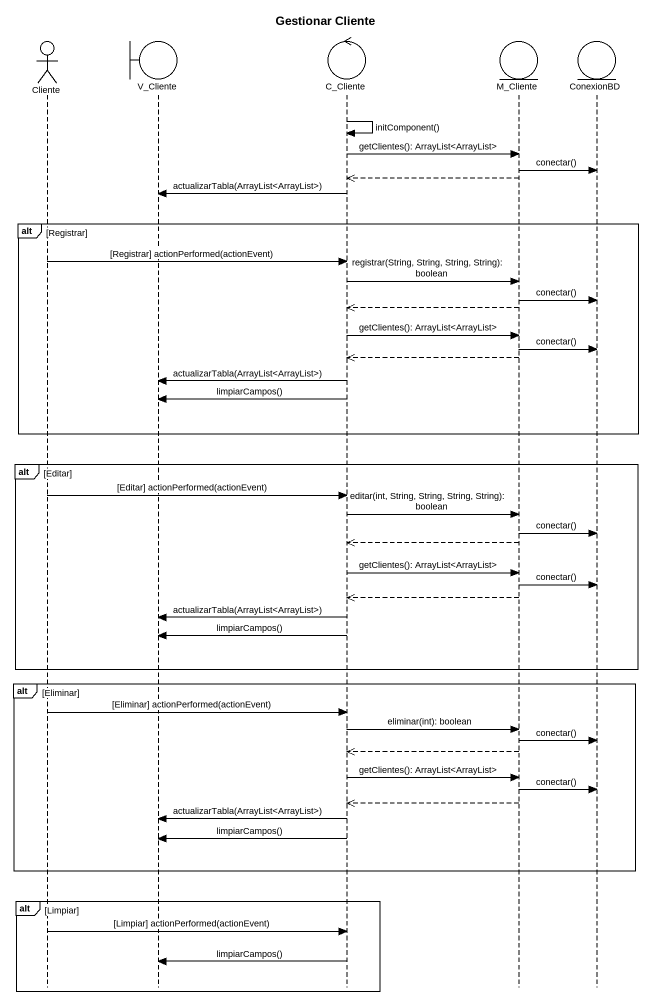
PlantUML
@startuml
title Gestionar Cliente
hide footbox
actor Cliente
boundary V_Cliente
control C_Cliente
entity M_Cliente
entity ConexionBD

C_Cliente -> C_Cliente : initComponent()
C_Cliente -> M_Cliente : getClientes(): ArrayList<ArrayList>
M_Cliente -> ConexionBD : conectar()
M_Cliente -->> C_Cliente
C_Cliente -> V_Cliente : actualizarTabla(ArrayList<ArrayList>)
alt Registrar
  Cliente -> C_Cliente : [Registrar] actionPerformed(actionEvent)
  C_Cliente -> M_Cliente : registrar(String, String, String, String): boolean
  M_Cliente -> ConexionBD : conectar()
  M_Cliente -->> C_Cliente
  C_Cliente -> M_Cliente : getClientes(): ArrayList<ArrayList>
  M_Cliente -> ConexionBD : conectar()
  M_Cliente -->> C_Cliente
  C_Cliente -> V_Cliente : actualizarTabla(ArrayList<ArrayList>)
  C_Cliente -> V_Cliente : limpiarCampos()
end
alt Editar
  Cliente -> C_Cliente : [Editar] actionPerformed(actionEvent)
  C_Cliente -> M_Cliente : editar(int, String, String, String, String): boolean
  M_Cliente -> ConexionBD : conectar()
  M_Cliente -->> C_Cliente
  C_Cliente -> M_Cliente : getClientes(): ArrayList<ArrayList>
  M_Cliente -> ConexionBD : conectar()
  M_Cliente -->> C_Cliente
  C_Cliente -> V_Cliente : actualizarTabla(ArrayList<ArrayList>)
  C_Cliente -> V_Cliente : limpiarCampos()
end
alt Eliminar
  Cliente -> C_Cliente : [Eliminar] actionPerformed(actionEvent)
  C_Cliente -> M_Cliente : eliminar(int): boolean
  M_Cliente -> ConexionBD : conectar()
  M_Cliente -->> C_Cliente
  C_Cliente -> M_Cliente : getClientes(): ArrayList<ArrayList>
  M_Cliente -> ConexionBD : conectar()
  M_Cliente -->> C_Cliente
  C_Cliente -> V_Cliente : actualizarTabla(ArrayList<ArrayList>)
  C_Cliente -> V_Cliente : limpiarCampos()
end
alt Limpiar
  Cliente -> C_Cliente : [Limpiar] actionPerformed(actionEvent)
  C_Cliente -> V_Cliente : limpiarCampos()
end
@enduml
